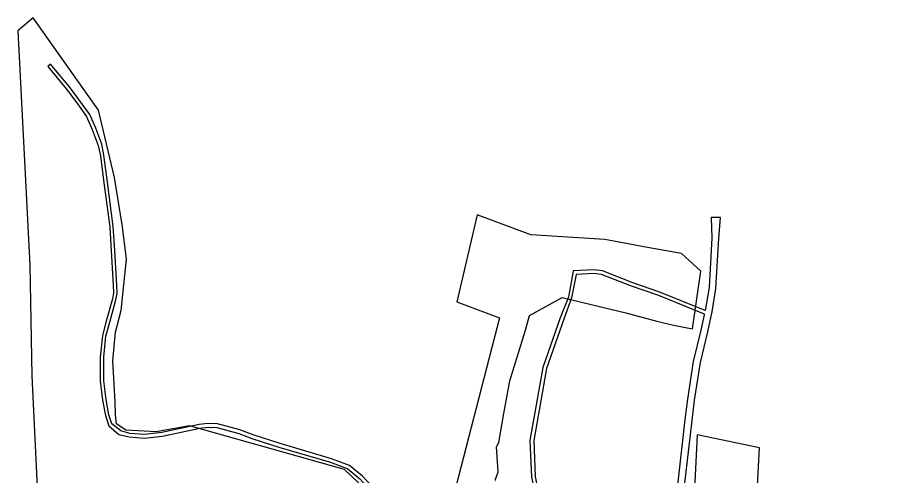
# Model space of a CAD drawing. Header units: millimetres. Extents: x 2693 to 3414, y 581 to 1636.
# Drawn here: x 2693 to 3414, y 1262 to 1636 of the extents above; entities that cross this region are included whole.
import ezdxf

# ---------------------------------------------------------------- set-up
doc = ezdxf.new("R2010")
doc.units = ezdxf.units.MM
doc.linetypes.add('DASHDOTX2', pattern=[2, 1, -0.5, 0, -0.5])
doc.layers.add('Ano_Line_Property', color=10, linetype='DASHDOTX2')
doc.layers.add('Pln_Elv_Road', color=8, linetype='Continuous')

# ---------------------------------------------------------------- blocks, each defined once
blk = doc.blocks.new('Existing')
at = {"layer": 'Ano_Line_Property', "ltscale": 30000, "const_width": 0.15}
for points in [[(2692.78, 1625.66), (2705.18, 1636.29), (2758.59, 1560.86), (2771.75, 1505.94), (2778.33, 1465.44), (2781.49, 1439.25), (2777.06, 1397.11), (2772.38, 1379.52), (2770.36, 1356.11), (2772.25, 1322.57), (2772.63, 1312.07), (2773.39, 1304.73), (2780.99, 1299.54), (2805.66, 1298.15), (2832.87, 1303.08), (2959.42, 1267.39), (2976.25, 1251.2), (3043.83, 1227.78), (3085.97, 1391.29), (3051.04, 1404.19), (3067.75, 1475.44), (3111.54, 1459.12), (3172.03, 1455.32), (3206.7, 1448.61), (3234.54, 1443.68), (3250.23, 1429.38), (3243.4, 1382.3), (3228.09, 1385.34), (3214.29, 1388.5), (3188.98, 1395.34), (3137.22, 1407.86), (3110.52, 1393.18), (3107.11, 1381.16), (3094.45, 1339.91), (3089.64, 1313.2), (3085.47, 1289.29), (3083.57, 1286), (3084.96, 1265.5), (3082.43, 1258.66), (3086.86, 1222.22), (3103.82, 1219.18), (3191.26, 1192.1), (3203.54, 1188.05), (3215.31, 1186.27), (3213.53, 1177.92), (3199.49, 1107.31), (3184.3, 1007.97), (3169.87, 909.38), (3150.31, 771.06), (2834.26, 808.9), (2833.88, 741.96), (2829.2, 662.23), (2763.65, 680.71), (2726.19, 833.58), (2716.07, 1012.02), (2707.71, 1111.61), (2714.55, 1176.15), (2709.49, 1235.38), (2704.17, 1343.96), (2702.53, 1434.31)], [(3239.35, 1213.61), (3244.29, 1235), (3247.32, 1295.61), (3298.32, 1285.11), (3293.51, 1197.28), (3374.13, 1164), (3372.1, 1152.99), (3413.86, 1138.44), (3413.99, 1103.64), (3386.66, 1114.39), (3376.03, 1079.21), (3347.42, 1006.32), (3354.51, 1004.42), (3343, 923.05), (3364.51, 910.4), (3364.26, 887.11), (3366.66, 876.48), (3333.12, 877.11), (3325.91, 732.34), (3163.42, 746.39), (3189.24, 912.29), (3194.55, 959.24), (3197.59, 983.16), (3199.13, 995.04), (3207.97, 996.83), (3216.07, 993.16), (3231.88, 991.51), (3240.11, 1021.89), (3254.03, 1049.22), (3276.05, 1057.07), (3289.09, 1083.26), (3289.34, 1119.84), (3274.15, 1155.02), (3282, 1196.02)]]:
    blk.add_lwpolyline(points, close=True, dxfattribs=at)
at = {"layer": 'Pln_Elv_Road'}
for points in [[(3258.71, 1473.16), (3259.47, 1456.59), (3257.07, 1415.96), (3254.03, 1397.23), (3216.19, 1412.55), (3194.81, 1420.01), (3170.13, 1429.63), (3163.29, 1430.52), (3146.21, 1429.63), (3142.41, 1408.12), (3135.58, 1391.29), (3121.41, 1350.66), (3110.9, 1291.18), (3112.04, 1261.45), (3113.94, 1252.21), (3112.42, 1243.98), (3109.38, 1225.63), (3094.58, 1228.29), (3056.49, 1234.74), (3040.67, 1238.03), (3018.77, 1241.58), (3004.47, 1243.98), (2994.48, 1246.39), (2987.14, 1249.68), (2981.44, 1253.98), (2974.23, 1261.95), (2963.72, 1270.56), (2948.92, 1276.25), (2906.9, 1288.65), (2884.88, 1295.61), (2874, 1299.79), (2855.78, 1304.6), (2848.06, 1305.11), (2840.97, 1304.22), (2810.47, 1297.51), (2796.17, 1296.12), (2784.15, 1296.88), (2776.81, 1298.9), (2769.6, 1304.85), (2767.19, 1312.19), (2765.04, 1324.59), (2763.02, 1339.91), (2763.02, 1359.14), (2764.79, 1376.23), (2767.95, 1387.87), (2772.89, 1406.09), (2773.9, 1411.53), (2773.77, 1418.11), (2771.75, 1450.76), (2770.74, 1465.82), (2766.05, 1502.02), (2763.14, 1524.04), (2761.37, 1533.02), (2756.44, 1546.31), (2751.5, 1557.32), (2742.64, 1569.72), (2734.92, 1579.97), (2719.61, 1598.58), (2717.21, 1596.68), (2732.52, 1578.07), (2740.24, 1567.95), (2748.97, 1555.8), (2753.65, 1545.17), (2758.46, 1532.14), (2760.23, 1523.53), (2763.02, 1501.64), (2767.83, 1465.57), (2768.84, 1450.64), (2770.74, 1417.99), (2770.99, 1411.79), (2769.98, 1406.73), (2765.04, 1388.63), (2761.88, 1376.86), (2760.11, 1359.27), (2760.11, 1339.78), (2762, 1324.09), (2764.28, 1311.56), (2767.07, 1303.08), (2775.42, 1296.12), (2783.64, 1293.97), (2796.17, 1293.08), (2810.98, 1294.6), (2841.48, 1301.18), (2848.18, 1302.07), (2855.27, 1301.69), (2873.11, 1296.88), (2883.87, 1292.83), (2906.02, 1285.74), (2948.03, 1273.47), (2962.21, 1267.9), (2972.08, 1259.8), (2979.42, 1251.7), (2985.62, 1247.02), (2993.59, 1243.6), (3003.97, 1241.07), (3018.27, 1238.67), (3040.16, 1235.12), (3055.98, 1231.83), (3094.07, 1225.38), (3125.58, 1219.68), (3190.12, 1208.67), (3211.38, 1203.36), (3216.45, 1201.84), (3220.75, 1200.32), (3223.53, 1197.03), (3219.48, 1168.18), (3208.35, 1111.36), (3198.35, 1060.99), (3191.64, 1022.01), (3186.45, 986.58), (3183.92, 968.86), (3176.71, 915.58), (3170.38, 875.72), (3164.18, 835.98), (3157.35, 791.06), (3144.06, 706.4), (3137.73, 664.51), (3131.66, 633.12), (3124.95, 601.87), (3120.9, 583.14), (3125.96, 581.11), (3130.39, 600.73), (3137.22, 631.99), (3143.17, 663.62), (3149.63, 705.64), (3162.91, 790.3), (3169.75, 835.1), (3175.82, 874.84), (3182.28, 914.82), (3189.36, 968.1), (3192.02, 985.69), (3197.21, 1021.13), (3201.26, 1045.3), (3218.34, 1051.12), (3300.98, 1025.3), (3301.87, 1025.56), (3343.75, 1036.44), (3356.41, 1039.48), (3363.24, 1046.56), (3360.98, 1048.7), (3354.76, 1042.13), (3343, 1039.35), (3301.11, 1028.47), (3218.22, 1054.28), (3201.89, 1048.71), (3203.92, 1059.98), (3213.79, 1110.34), (3225.05, 1167.17), (3229.48, 1198.8), (3230.49, 1207.91), (3230.49, 1208.04), (3237.45, 1256.38), (3243.27, 1307.51), (3245.3, 1324.09), (3250.11, 1354.71), (3256.06, 1379.9), (3258.84, 1392.55), (3259.6, 1396.22), (3262.64, 1415.33), (3265.04, 1456.21), (3266.43, 1473.16)], [(3253.49, 1394.21), (3215.18, 1409.76), (3193.67, 1417.23), (3169.37, 1426.72), (3163.17, 1427.61), (3148.74, 1426.72), (3144.94, 1407.61), (3138.49, 1390.27), (3124.32, 1349.9), (3113.94, 1291.06), (3115.08, 1261.83), (3116.98, 1252.21), (3115.46, 1243.6), (3112.42, 1225.13), (3126.09, 1222.72), (3190.76, 1211.71), (3212.4, 1206.4), (3215.69, 1205.64), (3219.86, 1206.14), (3222.77, 1207.28), (3224.92, 1208.8), (3231.88, 1257.02), (3237.71, 1308.14), (3239.73, 1324.85), (3244.54, 1355.73), (3250.61, 1381.16), (3253.4, 1393.69), (3253.44, 1393.95)], [(3274.91, 1168.81), (3272.25, 1169.32), (3268.58, 1148.56), (3266.18, 1137.43), (3264.41, 1128.69), (3264.41, 1117.05), (3264.66, 1097.06), (3268.33, 1080.61), (3270.99, 1081.11), (3267.32, 1097.44), (3267.07, 1117.18), (3267.07, 1128.31), (3268.84, 1136.79), (3271.11, 1148.06)], [(3394.88, 1111.1), (3397.16, 1127.68), (3401.46, 1134.39), (3408.3, 1140.34), (3405, 1141.48), (3399.06, 1136.41), (3394.25, 1128.69), (3391.97, 1112.24)]]:
    blk.add_lwpolyline(points, close=True, dxfattribs=at)
blk = doc.blocks.new('Site')
at = {"layer": 'Ano_Line_Property', "ltscale": 30000, "const_width": 0.15}
for points in [[(3043.89, 1227.84), (3086.03, 1391.35), (3051.11, 1404.25), (3067.81, 1475.5), (3111.6, 1459.18), (3172.09, 1455.38), (3206.76, 1448.67), (3234.6, 1443.74), (3250.3, 1429.44), (3243.46, 1382.36), (3228.15, 1385.4), (3214.36, 1388.56), (3189.05, 1395.4), (3137.29, 1407.92), (3110.59, 1393.24), (3107.17, 1381.22), (3094.51, 1339.97), (3089.7, 1313.26), (3085.53, 1289.35), (3083.63, 1286.06), (3085.02, 1265.56), (3082.49, 1258.72)], [(2709.55, 1235.44), (2704.23, 1344.02), (2702.59, 1434.37), (2692.84, 1625.72), (2705.25, 1636.35), (2758.65, 1560.92), (2771.81, 1506), (2778.39, 1465.5), (2781.56, 1439.31), (2777.13, 1397.17), (2772.44, 1379.58), (2770.42, 1356.17), (2772.32, 1322.63), (2772.7, 1312.13), (2773.46, 1304.79), (2781.05, 1299.6), (2805.73, 1298.21), (2832.93, 1303.14), (2959.48, 1267.45), (2976.32, 1251.26)], [(3244.35, 1235.06), (3247.39, 1295.67), (3298.39, 1285.17), (3293.58, 1197.35)]]:
    blk.add_lwpolyline(points, dxfattribs=at)
blk.add_blockref('Existing', (0, 0))

msp = doc.modelspace()

# ---------------------------------------------------------------- linework, layer by layer
for points in [[(2976.32, 1251.26), (2959.48, 1267.45), (2832.93, 1303.14), (2805.73, 1298.21), (2781.05, 1299.6), (2773.46, 1304.79), (2772.7, 1312.13), (2772.32, 1322.63), (2770.42, 1356.17), (2772.44, 1379.58), (2777.13, 1397.17), (2781.56, 1439.31), (2778.39, 1465.5), (2771.81, 1506), (2758.65, 1560.92), (2705.25, 1636.35), (2692.84, 1625.72), (2702.59, 1434.37), (2704.23, 1344.02), (2709.55, 1235.44)], [(3082.49, 1258.72), (3085.02, 1265.56), (3083.63, 1286.06), (3085.53, 1289.35), (3089.7, 1313.26), (3094.51, 1339.97), (3107.17, 1381.22), (3110.59, 1393.24), (3137.29, 1407.92), (3189.05, 1395.4), (3214.36, 1388.56), (3228.15, 1385.4), (3243.46, 1382.36), (3250.3, 1429.44), (3234.6, 1443.74), (3206.76, 1448.67), (3172.09, 1455.38), (3111.6, 1459.18), (3067.81, 1475.5), (3051.11, 1404.25), (3086.03, 1391.35), (3043.89, 1227.84)], [(3293.58, 1197.35), (3298.39, 1285.17), (3247.39, 1295.67), (3244.35, 1235.06)]]:
    msp.add_lwpolyline(points)

# ---------------------------------------------------------------- block references
msp.add_blockref('Site', (0, 0))

doc.saveas('drawing.dxf')
